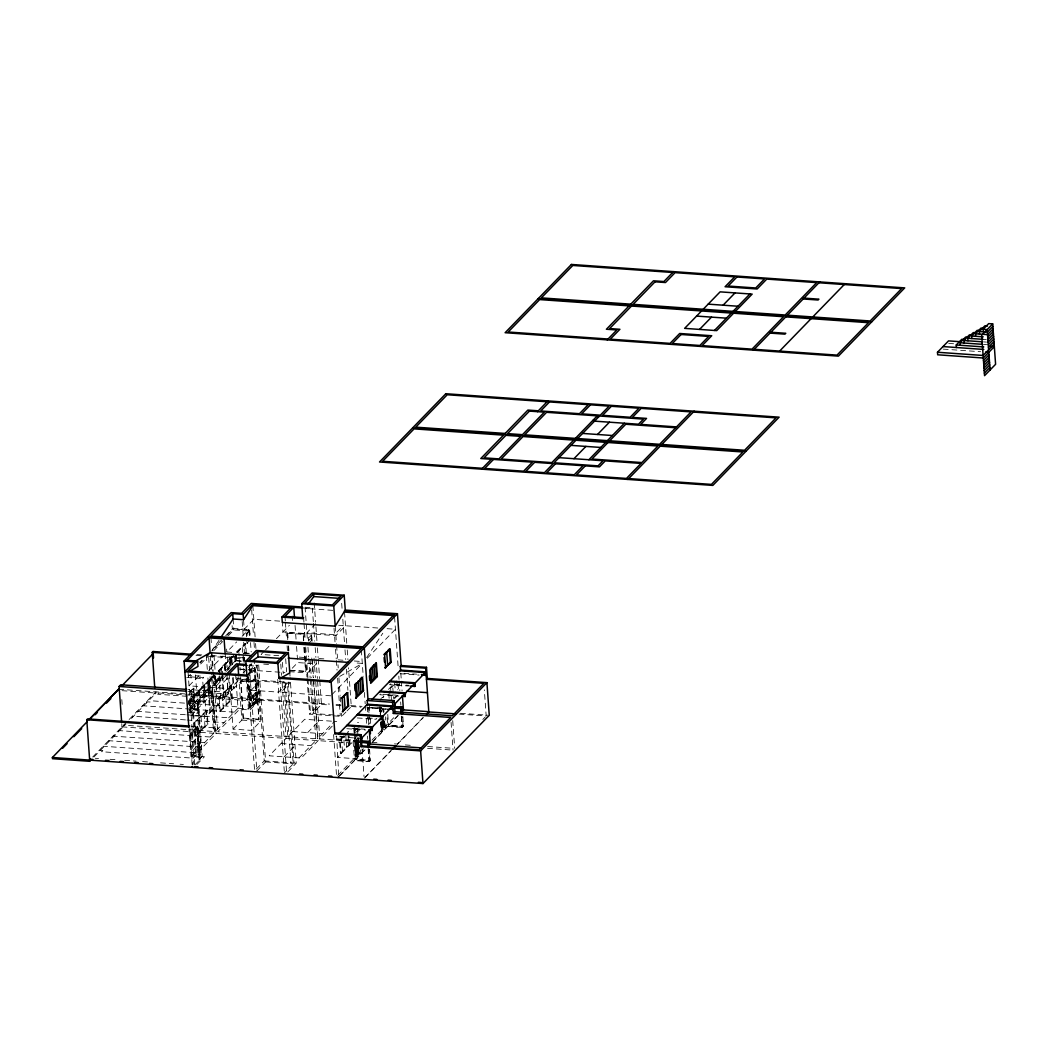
<?xml version="1.0" encoding="UTF-8"?>
<svg xmlns="http://www.w3.org/2000/svg" width="1048" height="1048" viewBox="0 0 1048 1048"><rect width="100%" height="100%" fill="white"/><g stroke="black" fill="none" stroke-linecap="round" stroke-linejoin="round"><path stroke-width="0.75" stroke-dasharray="5 3.75" d="M218.98 640.328L211.906 650.991L221.757 640.865M366.643 657.62L382.795 633.228M226.237 675.541L216.202 685.955L214.827 675.213M232.551 677.781L233.324 688.693L229.709 692.427L214.801 691.379L228.726 676.942M92.696 757.01L126.978 721.705M129.14 719.491L155.956 691.876L156.047 693.069L128.144 721.784M93.875 757.062L125.957 724.037M158.851 692.99L157.645 694.248L245.586 700.431L246.804 699.173M199.67 662.559L201.884 660.279M212.39 649.459L221.259 640.341M225.687 635.782L232.342 628.931L232.106 625.669M200.26 662.821L202.447 660.567M227.219 635.232L233.783 628.473L248.69 629.521L248.795 631.001L233.887 629.953L228.281 635.743M188.339 676.694L188.221 675.213L203.286 676.261L203.391 677.755L188.339 676.694L190.579 674.375M200.692 663.974L208.552 655.878M213.674 650.769L222.661 641.52M198.662 675.947L189.046 685.837L230.193 688.733L238.97 679.68L257.612 680.99L258.437 680.139L264.227 760.9L254.612 770.804L247.76 675.187M208.749 670.641L222.975 655.996M231.713 652.38L226.813 652.039L236.665 641.913M242.127 636.28L248.69 629.521M190.435 691.038L193.932 688.248L194.627 697.903L191.863 700.745L191.116 700.693L190.435 691.038L193.932 688.248M246.516 636.765L246.28 633.555L249.044 630.7L249.791 630.752L247.027 633.608L247.236 636.464L250 633.621M212.875 676.274L207.556 681.75L209.797 712.928L206.181 716.649L191.116 715.587L190.854 711.88L199.054 712.457L198.059 701.518L198.635 712.876L197.889 712.823L197.941 710.072L190.107 709.522L190.068 712.273L189.347 700.902L204.229 701.911L202.565 678.606L203.391 677.755M248.795 631.001L249.634 630.149L232.342 628.931M191.378 693.986L194.142 691.143M191.588 696.881L194.352 694.038M188.758 704.269L188.522 701.086L209.155 679.851L210.281 691.313M231.739 656.69L219.359 669.423L219.7 674.205M218.181 670.812L222.111 667.576L222.608 674.493M236.403 652.053L245.651 643.354L246.385 653.507M189.347 700.902L209.757 679.89M189.085 704.741L188.85 701.544L193.461 696.815L193.919 703.195L189.308 707.937M194.011 696.239L198.923 691.523L194.312 696.265L194.771 702.645L194.312 696.265M199.172 690.933L204.072 686.204L199.474 690.946L199.932 697.339L204.53 692.597L199.631 697.313L199.474 690.946M209.692 687.278L204.792 692.008L204.334 685.615L209.233 680.899M218.207 671.283L235.211 653.769M193.919 703.195L189.609 707.95L189.151 701.57L193.762 696.828M205.081 692.021L204.622 685.641L213.622 676.327M218.927 670.864L224.6 665.166L225.058 671.545M225.15 664.602L229.761 659.86L229.918 666.214L225.307 670.956L224.848 664.576L225.608 670.982L229.918 666.214M230.311 659.284L230.468 665.65L235.368 660.921L230.77 665.663L230.311 659.284L233.075 656.441M237.149 652.105L245.651 643.354M189.439 701.767L197.312 702.265M208.342 682.248L215.246 675.135M218.691 671.585L222.15 668.021M231.87 658.013L233.599 656.245M237.044 652.681L245.677 643.799M190.081 701.754L197.365 702.212L197.718 708.71M191.116 700.693L194.627 697.903M247.721 643.249L246.974 643.197L249.738 640.354M194.469 702.619L199.081 697.876L198.622 691.497M204.792 692.008L209.39 687.265L208.932 680.873M214.997 681.58C227.652 666.607 210.805 692.78 214.539 675.2M194.771 702.645L199.081 697.876M243.162 655.066L243.621 661.445L235.983 660.79L235.748 655.891M190.343 708.474L194.627 704.715L189.885 709.758L197.941 710.072M194.797 707.243L194.574 704.112L199.775 699.409L195.177 704.151L194.797 707.243L194.024 704.675M199.958 701.937L199.736 698.793L204.936 694.104L200.325 698.846L199.958 701.937L199.186 699.37M204.347 694.051L205.12 696.619L204.897 693.488L209.495 688.746M212.888 672.999L213.805 685.785L215.285 685.589L215.102 683.06L220.303 678.357L215.692 683.1L215.6 685.916M219.7 678.318L220.486 680.886L220.263 677.755L223.945 673.956M227.259 670.55L230.023 667.707M243.608 653.834L244.446 652.983L243.66 642.096M205.12 696.619L205.487 693.527L210.098 688.785M220.486 680.886L220.853 677.794L222.7 675.895M197.365 702.212L197.613 708.815M190.002 710.295L208.84 690.907L207.805 676.51M213.805 685.785L223.787 675.528M194.208 707.204L195.36 706.68M199.369 701.885L200.509 701.361M204.517 696.579L205.67 696.055M209.679 691.274L209.155 679.851M219.883 680.846L221.036 680.322M190.854 711.88L211.08 691.064M121.987 726.854L213.661 733.299L210.766 692.911L212.417 691.208L188.299 689.505M211.251 693.593L212.914 691.876M204.229 701.911L205.054 701.06L198.203 700.575L202.212 756.551M191.116 715.587L212.993 693.069L228.058 694.13L226.892 677.977M198.295 727.928L191.666 734.753L190.474 734.661L197.103 727.836L198.295 727.928L200.535 759.106L199.343 759.014L201.386 757.403L198.635 712.876M206.364 710.518L194.208 723.028L207.111 710.57L206.364 710.518L207.321 723.88L195.164 736.39L208.067 723.932L207.111 710.57M218.573 697.955L231.464 685.497L232.42 698.859L220.277 711.369L219.53 711.317L218.573 697.955L231.464 685.497M243.031 673.052L247.407 668.545M248.507 667.419L251.782 664.039M264.384 651.07L261.096 654.45L278.755 655.694M265.471 649.943L270.947 644.31M276.41 638.691L289.392 625.329M222.726 676.117L224.351 698.754L223.604 698.702L228.058 694.13M240.568 681.279L256.773 681.803L258.908 719.793L243.254 718.692L240.568 681.279L256.773 681.803M248.952 672.62L251.586 669.908L251.14 663.672M287.715 639.725L287.637 632.822L303.291 633.922L303.763 640.433M192.151 764.686L189.95 733.928L197.456 726.199L200.22 758.595M209.797 712.928L224.351 698.754M233.324 688.693L243.568 678.973M247.433 674.912L254.808 667.655L257.127 700.025L258.07 699.055M197.902 726.225L189.95 733.928M247.734 674.938L254.808 667.655M229.132 673.877L233.088 729.107L251.717 730.417L260.507 721.378L256.537 666.148L257.376 665.297L249.345 664.733M313.326 621.647L312.396 608.652L313.221 607.801L303.435 607.12M248.625 674.964L254.153 669.279L255.201 669.358L248.573 676.17M219.53 711.317L231.673 698.806L230.717 685.444M192.229 742.547L197.469 737.137M250.511 682.549L255.751 677.152M249.162 689.623L250.42 689.466L250.983 700.523L249.935 700.457L249.162 689.623L250.42 689.466M303.37 640.826L303.291 633.922M304.68 632.547L303.841 633.398L304.313 639.856M197.417 743.333L198.884 743.124L199.408 754.691L198.216 754.612L197.417 743.333L198.884 743.124M192.78 750.342L198.033 744.932M251.062 690.344L259.839 681.148L287.414 683.086L293.204 763.861L284.427 772.9M315.697 623.665L306.907 632.704L334.482 634.643L343.272 625.604L338.399 625.25M252.437 695.4L255.948 692.61L253.184 695.453L253.878 705.108L253.131 705.055L252.437 695.4L253.184 695.453M308.518 641.127L308.295 637.904L311.649 635.101L312.343 644.756M211.788 676.17L216.045 733.469L194.168 755.988L204.452 756.708L195.911 765.499M359.045 741.748L217.696 731.753L239.573 709.234L250.013 709.968L259.629 700.077L257.074 664.537M311.819 637.525L309.055 640.367L308.885 637.944L311.649 635.101M193.343 758.136L198.596 752.726M251.625 698.138L256.878 692.728M249.935 700.457L251.206 700.3M198.216 754.612L197.692 743.045M253.354 697.863L256.118 695.02M253.537 700.274L256.288 697.431M309.239 642.778L312.003 639.935M256.341 699.868L249.712 706.68L250.76 706.758L257.389 699.933L155.13 692.728L155.209 693.92M247.289 675.397L249.621 707.754L256.826 699.999L254.507 667.641M235.564 673.916L238.014 708.212L248.455 708.946L249.621 707.754M194.954 764.844L200.535 759.106M247.524 676.104L249.752 707.282L250.799 707.348L257.428 700.523L254.454 661.144M253.878 705.108L256.642 702.265L254.153 669.279M233.088 729.107L241.865 720.068L238.761 676.72M243.254 718.692L241.119 680.702M292.235 668.231L297.724 662.572L316.352 663.882L307.575 672.921L288.934 671.611M287.414 683.086L278.637 692.139L251.062 690.2M289.929 670.628L305.977 671.336L304.221 646.944M345.958 712.011L341.687 716.413L309.632 714.16L319.247 704.269L317.505 680.034M258.686 664.956L265.629 761.922L256.852 770.961L249.123 663.096M337.613 678.253L340.273 715.404L312.697 713.465L321.487 704.426L319.745 680.191M331.928 694.641L362.294 663.384L354.237 662.821M367.324 658.21L395.437 629.259L385.782 628.59M284.1 756.839L296.034 744.552M307.64 732.604L319.575 720.33M299.007 757.887L315.92 740.478L311.518 679.104M287.728 771.957L296.27 763.154L290.139 677.65M332.203 726.172L319.81 738.932L315.527 679.17M347.019 710.911L351.303 706.522L348.512 667.746M338.701 774.839L336.618 735.958L335.963 736.639L359.713 738.303M380.424 694.051L379.756 694.732L398.764 696.069M388.481 689.388L392.62 685.13L393.589 698.492L395.659 696.357L395.332 691.903M344.36 735.958L340.22 740.216L341.176 753.577L340.43 753.525L339.473 740.163L343.613 735.906L344.582 749.268M345.395 734.884L348.512 731.687L347.766 731.635M394.703 684.134L389.529 689.466L390.17 698.374M380.909 698.466L383.882 696.553L380.018 700.523M356.241 728.321L354.25 730.364L357.381 727.299M354.643 733.718L354.303 731.15L357.434 728.085L357.617 730.639L355.482 732.683M380.123 711.867L383.096 708.802L380.267 711.88L379.913 709.051L382.9 705.972M380.267 711.88L380.07 709.051L382.061 707.007M357.958 735.29L354.827 738.342L355.154 740.923L358.141 737.844L355.01 740.91M340.43 753.525L348.722 744.997L348.08 736.089M380.385 715.574L380.188 712.758L383.319 709.692L380.332 712.771L380.529 715.587M358.547 740.622L354.08 740.307L337.443 757.416L362.791 759.197M394.624 698.558L397.729 695.361M369.551 749.268L370.363 760.652L355.403 759.656L354.08 740.307M355.338 743.399L358.311 740.32M355.39 744.237L358.377 741.172M355.455 745.089L358.442 742.01M355.521 745.927L358.495 742.862M355.573 746.765L358.56 743.7M355.639 747.617L358.613 744.539M355.691 748.455L358.678 745.39M381.027 722.386L384 719.321M355.757 749.307L358.744 746.228M381.079 723.238L384.066 720.159M355.822 750.145L358.796 747.08M381.144 724.076L384.131 721.011M355.875 750.997L358.861 747.918M381.21 724.928L384.184 721.849L384.551 726.919L381.564 729.984L380.961 721.548M355.94 751.835L358.927 748.77M381.262 725.766L384.249 722.701M355.993 752.687L358.979 749.608M381.328 726.618L384.302 723.539M356.058 753.525L359.045 750.46M381.38 727.456L384.367 724.391M356.124 754.377L359.097 751.298M381.446 728.295L384.433 725.229M356.176 755.215L359.163 752.15M381.511 729.146L384.485 726.067M337.718 775.402L363.591 748.783M371.988 740.124L395.607 715.81M355.246 734.399L356.923 757.77L355.888 757.704L359.752 753.722L359.084 744.368M381.577 722.347L382.258 731.7L381.21 731.635L385.075 727.653L384.629 721.417M338.805 776.424L354.551 760.219L369.354 761.372L370.35 760.35L355.39 759.368L365.018 749.451M372.983 741.237L387.708 726.094L402.498 727.26L403.546 726.172L388.533 725.242L398.122 715.378M339.958 775.559L354.578 760.507L353.084 741.329M355.403 759.656L364.992 749.792M371.974 742.6L387.721 726.395L386.922 715.273M402.864 716.675L403.572 726.474L388.546 725.544L398.135 715.666M370.363 760.652L369.368 761.673L354.578 760.507M369.865 760.678L369.119 749.503M403.126 726.447L402.432 716.871M387.721 726.395L402.524 727.548L403.572 726.474M364.154 778.205L391.14 750.42M423.169 717.461L397.297 744.08L390.969 743.635M365.294 777.341L391.166 750.722M397.323 744.381L423.182 717.749M482.827 719.478L485.08 717.16M339.709 676.432L362.294 663.384M983.076 339.342L986.299 339.578M983.443 341.884L986.535 342.106M983.443 344.399L986.653 344.622M948.715 343.416L953.601 343.757M943.2 349.102L980.666 351.735M304.627 608.115L312.396 608.652M332.74 610.342L305.164 608.403L307.483 640.773M279.672 621.123L253.839 619.316L244.223 629.206L243.542 619.722M377.725 628.014L345.512 625.761L335.897 635.651L282.973 631.931L282.292 622.447M287.257 633.228L302.898 634.328M246.28 633.555L247.027 633.608M244.446 652.983L249.922 653.363M243.136 653.192L249.673 653.651M299.23 657.135L305.505 657.568M318.854 658.511L325.299 658.956M338.176 659.873L343.01 660.214M354.289 661L362.346 661.563M196.828 654.568L203.312 655.026M211.408 655.603L245.442 657.987M196.002 655.419L200.862 655.773M208.958 656.336L244.616 658.838M236.101 660.672L243.843 661.223L243.621 658.026M403.978 673.288L416.646 674.178M263.716 664.118L268.576 664.471M400.139 673.746L419.148 675.082M248.782 665.598L256.537 666.148M290.322 670.235L305.977 671.336M249.437 668.847L252.411 669.056L252.083 664.38M239.547 669.056L251.586 669.908M240.097 669.41L284.991 672.567M219.988 669.908L220.041 674.676M399.707 684.658L390.197 683.99L389.542 684.672L408.55 686.008M406.034 685.104L409.205 685.327M186.754 677.493L202.565 678.606M207.556 681.75L208.303 681.803L210.543 712.981M383.594 694.274L396.262 695.165M330.801 695.807L280.877 692.296L290.479 682.392L237.569 678.672L227.953 688.575L226.971 674.912M188.247 691.326L210.766 692.911M118.699 689.256L329.557 704.086M336.054 704.531L340.928 704.885M350.674 705.566L362.058 706.365M376.677 707.387L383.175 707.845M460.413 713.282L487.661 715.195M370.835 707.413L381.917 708.199M259.629 700.077L319.247 704.269M321.487 704.426L329.596 704.99M336.081 705.448L340.954 705.789M351.303 706.522L360.957 707.204M367.403 707.649L386.738 709.011M459.103 714.094L486.193 715.994L484.32 689.872M122.013 690.671L156.047 693.069M386.005 709.208L366.996 707.872L367.665 707.19L368.005 711.998M256.393 700.457L257.428 700.523M231.673 698.806L232.42 698.859M256.642 702.265L255.895 702.212L255.201 692.558M383.371 712.509L383.162 709.692M188.522 701.086L197.836 701.741M367.389 717.919L376.887 718.587M357.224 717.932L376.232 719.269M197.823 708.592L190.54 708.147L190.147 701.702M189.78 708.265L197.771 708.645M234.176 712.168L142.502 705.723L142.594 706.915M357.512 722.544L358.56 722.622M331.496 721.168L304.667 719.282L287.755 736.679L283.825 681.763M336.709 721.535L334.482 721.378L317.57 738.775L313.287 679.012M187.788 712.575L198.229 713.308M385.075 727.653L386.123 727.718L385.337 716.806M243.804 718.116L259.459 719.216M185.313 714.723L137.065 711.33L137.144 712.509M186.924 714.828L228.739 717.775M241.865 720.068L260.507 721.378M352.194 728.334L364.861 729.225M346.783 728.688L365.778 730.024M357.617 730.639L357.289 728.072M357.538 731.53L357.879 734.242M185.444 719.897L132.362 716.164L132.454 717.343M187.055 720.002L224.036 722.609M207.321 723.88L208.067 723.932M292.733 731.556L322.548 733.652M339.788 736.181L349.298 736.849M191.312 726.225L218.652 728.15M336.84 738.919L362.176 740.7M354.054 740.805L358.927 741.093M336.172 739.6L358.351 741.159M371.961 742.298L378.289 742.744M339.473 740.163L340.22 740.216M405.288 744.945L411.668 745.39M427.61 746.517L453.116 748.298M359.647 742.115L353.111 741.774L359.543 742.22M216.045 733.469L358.416 743.464M427.545 748.324L451.452 750.014M348.722 744.997L349.469 745.049L348.617 733.181M210.072 736.993L118.398 730.548L118.476 731.74M281.126 743.504L310.942 745.6M204.648 742.56L112.974 736.115L113.066 737.307M359.752 753.722L360.8 753.8L360.46 749.124M200.233 747.119L108.56 740.674L108.638 741.853M194.823 752.687L103.149 746.241L103.228 747.434M198.504 754.324L199.696 754.416M264.227 760.9L296.27 763.154M201.386 757.403L190.946 756.669L188.968 728.91M265.629 761.922L293.204 763.861M95.289 758.267L98.551 758.49M109.975 759.302L116.498 759.761M124.647 760.337L136.07 761.136M142.594 761.595L147.493 761.935M160.541 762.852L173.601 763.769M180.125 764.228L183.387 764.464M452.723 720.657L454.714 748.416M451.059 722.36L453.05 750.119M400.808 673.065L401.266 679.549M401.384 681.174L402.078 690.881M394.572 617.128L398.227 668.034M398.803 676.104L399.026 679.34M399.144 680.951L399.838 690.645M400.65 701.95L400.886 705.186M401.698 716.177L402.524 727.548M401.384 716.282L402.078 727.522L401.279 716.4M398.03 683.899L398.45 689.846M396.773 680.859L397.402 689.767M394.703 682.995L395.227 690.422M390.55 687.265L390.983 693.2M391.087 694.68L391.507 700.627M388.808 693.841L389.122 698.295M387.76 714.422L388.546 725.544M383.738 708.946L383.961 712.064M380.463 706.758L381.027 714.553M379.428 706.693L379.979 714.487M380.542 722.282L381.21 731.635M369.315 705.487L369.774 711.893M370.232 718.286L370.691 724.692M368.595 707.767L368.935 712.64M369.053 714.251L369.761 723.985M368.464 718.391L368.922 724.797M367.193 706.902L367.665 713.374M367.769 714.985L368.464 724.679M368.438 748.704L369.368 761.673M361.337 650.022L363.224 676.314M364.376 692.466L365.189 703.771M365.307 705.383L365.765 711.841M366.237 718.299L366.695 724.771M367.507 736.076L367.743 739.299M368.123 748.861L368.922 761.647M362.045 748.809L364.036 776.62M358.783 725.74L359.228 731.976M357.958 728.779L358.193 731.897M358.639 738.133L358.966 742.809M354.696 726.605L355.141 732.84M354.08 727.993L354.394 730.377M353.766 728.085L354.093 732.762M354.211 734.32L355.888 757.704M344.53 612.097L346.783 643.524M347.242 649.983L347.936 659.677M341.674 603.281L342.133 609.661M342.814 619.224L344.543 643.367M345.002 649.826L345.709 659.519M346.403 669.214L347.897 690.213M345.696 733.77L346.652 747.132M335.216 626.167L336.474 643.721M336.591 645.345L337.522 658.262M337.98 664.72L338.216 667.956M338.91 677.65L340.181 695.414M340.299 697.025L340.639 701.872M341.452 713.177L341.687 716.413M334.024 628.158L335.072 642.712M335.53 649.184L336.225 658.865M336.343 660.489L337.037 670.17M341.543 738.041L342.5 751.403M333.591 734.569L336.487 774.944M314.204 602.941L315.579 622.067M315.933 626.887L316.968 641.428M317.426 647.887L318.12 657.581M318.238 659.192L319.627 678.58M313.444 623.272L314.728 641.14M315.186 647.638L315.893 657.384M315.998 659.009L317.4 678.423M314.02 658.17L315.409 677.558M311.06 635.062L311.636 643.105M312.356 659.873L313.64 677.65M313.745 679.261L318.147 740.635L301.248 758.045L269.192 755.791L286.104 738.381L282.043 681.855M311.78 658.013L313.169 677.401M310.129 659.716L311.4 677.493M307.955 647.245L308.649 656.926M308.767 658.55L310.156 677.925M310.274 679.549L312.697 713.465M303.606 617.704L303.933 622.158M304.038 623.639L305.256 640.616M305.715 647.088L307.916 677.768M308.033 679.392L310.47 713.308M304.889 647.939L306.972 677.008M307.09 678.619L309.632 714.16M303.841 647.337L304.772 660.345M304.889 661.969L305.584 671.729M295.051 625.42L296.099 639.961M296.558 646.419L297.488 659.349M292.156 615.962L292.484 620.521M287.637 632.822L288.108 639.332M288.567 645.843L288.921 650.716M288.187 646.236L288.541 651.109M289.798 672.908L290.034 676.065M284.977 616.394L285.292 620.848M285.41 622.329L286.615 639.306M287.087 645.778L287.427 650.625M288.252 682.235L294.043 762.996M285.672 658.799L286.602 671.755M285.187 682.929L290.977 763.704M282.436 662.375L283.248 673.681M280.772 664.078L281.584 675.397M279.895 678.632L286.549 771.433M277.72 679.379L284.309 771.276M252.856 605.652L255.109 637.079M255.568 643.538L255.922 648.385M251.677 609.936L253.537 635.926M254.009 642.424L254.468 648.922M256.223 682.379L258.908 719.793M249.634 630.149L250.197 636.49M250.524 642.581L251.193 651.908M249.044 630.7L249.503 637.145M246.634 638.376L246.974 643.197M250.197 689.689L250.983 700.523M248.677 677.781L250.799 707.348M248.52 676.812L250.839 709.116M244.904 643.302L245.691 654.214M247.001 675.37L249.319 707.741M242.18 621.503L243.215 635.887M246.254 678.266L248.455 708.946M244.315 657.332L244.76 663.698M244.092 657.554L244.315 660.738M242.232 647.35L242.809 655.445M242.926 657.057L243.621 666.764M243.739 668.388L244.315 676.471M238.774 650.913L239.822 665.467M239.94 667.078L240.162 670.314M240.634 676.785L240.975 681.645M236.062 654.502L236.521 660.895L236.01 654.568M233.101 618.988L233.887 629.953M235.643 656.009L235.983 660.79M235.446 656.087L236.01 664.904M236.953 677.113L237.529 685.195M235.027 656.14L235.525 663.043M234.726 656.127L235.079 660.908M232.342 664.484L231.844 657.568L231.097 657.515L231.647 665.31M233.259 677.427L234.071 688.746M229.682 658.812L230.246 666.764M226.604 649.066L226.813 652.039M227.167 656.886L228.084 669.803M228.674 677.886L229.709 692.427M228.425 688.615L229.381 701.977M225.163 653.742L226.434 671.519M224.521 664.118L225.32 675.253M225.386 691.745L226.342 705.108M221.377 667.524L221.822 673.759M221.927 675.318L223.604 698.702M222.346 694.876L223.316 708.238M219.818 675.79L220.159 680.558M219.045 676.432L220.905 702.317M219.307 698.007L220.277 711.369M214.015 655.563L215.05 669.96M215.508 676.366L216.464 689.663M215.364 676.759L217.447 705.867M214.211 674.742L214.997 685.877M210.949 637.629L211.486 645.057M212.01 652.472L213.294 670.301M213.412 671.925L217.696 731.753M211.408 652.21L212.783 671.401M210.321 655.747L211.67 674.598M211.788 678.685L213.988 709.417M212.417 691.208L215.312 731.583L123.638 725.15L123.73 726.33M211.591 692.06L214.486 732.447M208.67 657.476L209.587 670.275M210.045 676.667L211.342 694.772M206.312 655.721L207.347 670.117M204.006 685.156L204.792 696.291M205.054 701.06L206.181 716.649M203.784 686.191L204.229 692.571M204.072 713.701L205.028 727.063M201.033 716.832L201.989 730.194M198.845 690.475L199.644 701.61M195.465 674.86L197.378 701.426M197.718 710.308L197.889 712.823M197.993 719.95L198.95 733.312M197.456 726.199L199.775 758.569M198.609 743.412L199.408 754.691M197.103 727.836L199.343 759.014M196.919 729.343L199.146 760.52M193.199 688.195L194.483 706.915M194.954 723.081L195.911 736.443M193.539 713.269L196.434 753.656M191.181 691.091L191.863 700.745M192.701 714.12L195.596 754.508M188.064 672.174L194.718 764.988M191.666 734.753L193.788 764.372M189.819 727.679L192.491 764.83M146.432 702.959L146.34 701.767L150.074 702.029L151.292 700.785L239.232 706.968L189.74 757.914L101.643 751.73L102.861 750.473L99.272 750.224L99.364 751.416M121.804 699.592L122.157 704.374M121.751 723.657L122.066 728.046M358.259 739.482L355.272 742.547L356.241 756.053L359.228 752.988L358.259 739.482"/><path stroke-width="1.5" d="M220.748 637.656L233.101 618.988L232.722 613.63L243.162 614.364L252.764 604.46L291.527 607.185L291.606 608.377L252.856 605.652L243.542 619.722L233.101 618.988M335.216 626.167L345.277 610.054L344.202 595.212L312.16 592.958L301.719 603.7L302.78 618.556L281.912 617.089L282.292 622.447L335.216 626.167L333.762 605.954L344.202 595.212M308.033 604.46L313.758 596.561L313.562 593.967L341.137 595.906L332.36 604.945L304.785 603.006L313.562 593.967M87.233 721.64L52.4 757.494L52.479 758.687L89.748 761.307L86.774 719.74L87.6 718.889L189.701 726.067M121.633 722.059L119.092 686.466L120.743 684.763L186.688 689.401M154.79 687.933L152.235 652.354L153.06 651.502L191.967 654.227M88.87 719.766L119.236 688.51M122.013 685.654L152.379 654.397M89.473 719.334L118.699 689.256L118.778 690.449M62.592 748.272L67.098 743.648M73.832 736.718L81.705 728.622M95.185 714.736L97.425 712.417M106.424 703.169L110.918 698.544M188.85 727.273L184.094 661.052L231.163 612.608L241.603 613.342L251.219 603.438L301.798 607.002M89.67 760.114L90.495 759.263L92.879 759.433M186.334 661.209L209.037 637.839L361.233 648.542L329.74 680.951L329.832 682.143M232.722 613.63L210.844 636.149L362.896 646.839L394.376 614.416L344.438 610.905M89.748 761.307L90.495 759.263M251.284 655.576L210.098 652.694L194.601 661.642L184.92 671.689L246.935 676.052L247.76 675.187L187.985 670.995L197.6 661.091L187.16 660.358M206.823 656.061L210.098 652.694L209.037 637.839M281.912 617.089L291.527 607.185M229.132 673.877L237.909 664.838L247.223 665.493M303.082 607.997L293.767 607.342L284.977 616.394L303.606 617.704L302.78 618.556M246.935 676.052L245.861 661.196L256.302 650.454L288.357 652.707L289.798 672.908L279.895 678.632L279.803 677.44L329.74 680.951M257.716 651.463L248.926 660.502L276.502 662.441L285.292 653.402L257.716 651.463L258.096 656.86L251.677 661.314M345.277 610.054L397.441 613.722L331.155 681.96L278.978 678.292L277.917 663.45L288.357 652.707M191.771 767.293L192.596 766.442M481.635 469.163L491.25 459.26L480.809 458.526L527.878 410.082L538.318 410.816M537.493 411.668L547.934 400.912M607.224 339.866L616.84 329.976L606.412 329.242L653.48 280.798L663.908 281.532L673.523 271.629M278.978 678.292L279.803 677.44M573.728 440.094L551.851 462.613L501.167 459.05L523.044 436.531L657.947 446.016L641.874 462.561L591.937 459.05L608.01 442.505M575.378 438.392L597.255 415.86L546.584 412.309L524.707 434.828L659.611 444.3L691.091 411.89L641.153 408.379L632.376 417.418L646.537 418.414L640.734 424.388L676.51 426.903M575.968 440.252L554.091 462.771L598.054 465.862L603.032 460.74L559.056 457.649M577.618 438.549L599.495 416.017L643.472 419.108L638.494 424.23L594.53 421.139M701.557 310.968L684.645 328.365L716.701 330.618L733.6 313.221M703.208 309.252L720.12 291.855L752.163 294.108L735.264 311.505M573.963 458.697L585.898 446.409M597.504 434.475L609.425 422.187M699.553 329.413L711.487 317.125M723.094 305.191L735.028 292.903M346.901 692.676L341.373 698.361L347.648 692.728L346.901 692.676L347.857 706.038L342.329 711.723L348.604 706.09L347.648 692.728M376.363 663.161L369.734 669.973L370.704 683.335L377.332 676.523L376.363 663.161L372.315 666.515L373.271 679.877M387.59 650.782L389.437 648.882L390.393 662.244L384.865 667.93L391.14 662.297L390.184 648.935L384.655 654.62L385.612 667.982M356.333 698.125L355.377 684.763L362.556 677.375L363.512 690.737L355.586 698.073L362.765 690.684L361.809 677.322L360.014 679.17L360.971 692.532M375.629 663.109L376.586 676.471L371.608 681.58L370.651 668.218M588.871 459.745L605.77 442.348M607.434 440.632L624.333 423.235M714.461 330.461L731.373 313.064M733.024 311.348L749.936 293.951M609.674 440.789L625.748 424.244L675.685 427.754M361.036 734.7L360.211 735.565L334.862 733.783L335.688 732.919L361.036 734.7L361.835 745.835L361.01 746.7L420.628 750.879L486.927 682.641L427.296 678.449L426.471 679.3L483.862 683.335L452.369 715.758L394.978 711.723L393.328 713.426L450.706 717.461L419.226 749.87L361.835 745.835M338.832 733.679L367.455 704.217L367.18 700.509L368.844 698.806L394.179 700.588L394.978 711.723M371.935 699.592L400.598 670.104L400.323 666.384L401.161 665.532L397.441 613.722M393.328 713.426L392.528 702.291L394.179 700.588M426.562 714.278L428.815 711.972L425.671 668.166L426.497 667.314L401.161 665.532M361.298 738.421L392.79 705.998L367.455 704.217M394.441 704.295L425.933 671.886L400.598 670.104M361.508 741.381L361.966 737.74M368.948 730.246L372.119 730.469L372.564 726.814L347.229 725.033M379.389 719.491L382.559 719.714L383.005 716.072L357.669 714.291M387.59 709.326L393 708.972M394.664 707.269L395.109 703.614M401.934 696.291L405.104 696.514L405.55 692.872L380.214 691.091M410.122 686.113L414.877 686.453L415.322 682.798L389.987 681.017M422.318 675.305L426.143 674.846L421.401 674.519M361.259 742.22L367.691 742.678L361.154 742.338M368.516 741.827L368.844 746.464M394.297 708.212L400.834 708.553L401.056 713.308M368.333 747.132L367.992 742.377L368.988 741.355L361.534 740.831M401.476 713.007L401.135 708.251L402.183 707.177L394.729 706.653M368.189 746.189L370.298 744.015L395.646 745.796L393.419 748.403M338.006 777.577L338.832 776.725M627.87 479.434L694.156 411.196M753.46 350.15L819.746 281.912M392.266 749.268L395.646 745.796M426.536 713.989L428.789 711.671L403.441 709.889M779.633 351.08L811.113 318.658M812.776 316.954L844.269 284.545M52.4 757.494L422.973 783.55L489.259 715.299L486.927 682.641M991.081 346.39L994.329 346.613L983.286 357.997L937.672 354.787L937.488 352.259L948.545 340.888L960.466 341.727M956.431 347.517L956.248 344.989L961.776 339.303L964.461 339.5M960.269 345.277L960.099 342.748L965.614 337.063L968.3 337.26M964.121 343.037L963.937 340.508L969.466 334.823L972.151 335.019M967.959 340.796L967.776 338.268L973.304 332.583L975.989 332.779M971.81 338.556L971.627 336.028L977.155 330.343L979.828 330.539M975.649 336.316L975.465 333.788L980.994 328.103L983.679 328.286M979.487 334.076L979.317 331.548L984.832 325.863L987.517 326.046M983.338 331.836L983.155 329.308L988.683 323.622L992.705 323.911L995.6 364.285L984.557 375.656L981.662 335.281L992.705 323.911M987.36 332.111L992.888 326.426M993.072 328.954L987.544 334.639L975.465 333.788M987.727 337.168L993.242 331.469M987.91 339.683L993.425 333.998M988.081 342.211L993.609 336.526M988.264 344.74L993.792 339.041M988.447 347.255L993.976 341.569M994.159 344.098L983.103 355.469L937.488 352.259M983.469 360.512L988.985 354.827M983.653 363.04L989.168 357.355M983.823 365.569L989.351 359.883M984.006 368.084L989.535 362.398M984.19 370.612L989.718 364.927M984.373 373.14L989.888 367.455M189.492 671.362L197.98 666.449L197.6 661.091M672.698 272.48L572.824 265.458L541.331 297.881L630.765 304.169M818.92 282.764L901.647 288.58L870.168 320.989L787.428 315.173M804.013 298.117L818.907 299.165L818.082 300.016L803.174 298.968M708.186 304.143L738.002 306.239M983.155 329.308L987.177 329.596L988.631 349.783M538.266 298.575L871.569 321.998M629.114 305.872L539.668 299.584L508.188 332.006L608.063 339.015M785.777 316.876L868.504 322.692L837.011 355.115L754.285 349.298M979.317 331.548L986.024 332.019M696.579 316.077L726.395 318.173M971.627 336.028L983.194 336.84M967.776 338.268L983.076 339.342M963.937 340.508L981.897 341.779M960.099 342.748L981.832 344.281M956.248 344.989L983.758 346.927M770.856 332.242L785.764 333.29L784.939 334.142L770.031 333.094M943.017 346.574L983.797 349.442M985.552 352.076L988.814 352.311L990.072 369.97M547.095 401.764L447.234 394.755L415.742 427.165L505.175 433.453M693.331 412.047L776.057 417.864L744.565 450.273L661.838 444.457M596.705 416.436L598.945 416.593M592.841 420.418L595.081 420.576M582.596 433.427L612.399 435.523M412.676 427.859L745.98 451.282M503.525 435.156L414.078 428.868L382.599 461.29L482.46 468.299M660.188 446.173L742.914 451.976L711.422 484.399L628.695 478.582M570.99 445.361L600.805 447.457M313.758 596.561L339.709 598.382M301.719 603.7L333.762 605.954M344.53 612.097L394.467 615.608L394.376 614.416M207.635 636.83L364.298 647.847L368.005 699.658M384.655 654.62L383.909 654.568L386.673 651.725L387.629 665.087M390.393 662.244L391.14 662.297M288.161 658.17L347.805 662.362M400.323 666.384L425.671 668.166M258.096 656.86L280.812 658.458M152.235 652.354L191.129 655.079M399.93 670.785L425.278 672.567L425.488 675.528M245.861 661.196L277.917 663.45M246.136 664.511L236.507 663.829L226.892 673.72L226.971 674.912M184.094 661.052L194.535 661.786M376.586 676.471L377.332 676.523M389.319 681.698L414.667 683.479L414.877 686.453M355.377 684.763L354.63 684.711L356.425 682.864L357.381 696.226M406.834 691.221L427.427 692.663M362.765 690.684L363.512 690.737M379.546 691.772L404.882 693.553L405.104 696.514M367.18 700.509L392.528 702.291M119.092 686.466L186.636 691.221M366.787 704.898L392.122 706.68L392.345 709.653M396.956 707.243L401.764 707.583L398.45 707.479M395.175 707.832L401.135 708.251M347.857 706.038L348.604 706.09M428.815 711.972L455.906 713.871M357.001 714.972L382.35 716.753L382.559 719.714M346.561 725.714L371.909 727.495L372.119 730.469M86.774 719.74L188.876 726.919M360.538 741.853L367.992 742.377M395.659 746.084L421.165 747.879M105.494 760.324L108.756 760.547M120.179 761.359L123.441 761.582M134.851 762.381L138.113 762.616M149.537 763.416L152.798 763.651M194.836 766.599L198.072 766.822M209.377 767.621L212.613 767.843M240.071 769.782L243.306 770.005M299.545 773.961L302.767 774.184M314.046 774.983L317.269 775.206M328.548 775.992L331.771 776.227M373.743 779.175L376.926 779.398M388.088 780.184L391.271 780.406M418.375 782.306L421.558 782.542M426.497 667.314L427.296 678.449M420.628 750.879L422.973 783.55M402.419 695.636L403.467 710.19M402.183 707.177L402.642 713.505M401.882 709.129L402.104 713.885M400.834 708.553L401.161 713.19M384.118 657.541L384.446 661.995M373.966 664.812L374.922 678.174M369.42 675.868L369.734 680.322M370.219 730.482L370.455 733.718M369.263 729.605L370.324 744.303M368.988 741.355L369.328 746.097M367.691 742.678L367.9 747.434M358.219 681.017L359.176 694.379M360.211 735.565L361.01 746.7M354.735 686.191L355.062 690.645M344.137 695.518L345.093 708.88M342.12 698.413L343.076 711.775M331.155 681.96L334.862 733.783M293.767 607.342L294.501 617.744M252.764 604.46L252.856 605.652M243.162 614.364L243.542 619.722M237.909 664.838L238.656 675.226M224.089 638.9L225.163 653.742M153.06 651.502L153.532 657.961M445.819 393.734L379.533 461.985L712.837 485.407L779.123 417.17L445.819 393.734M571.409 264.45L505.123 332.701L838.426 356.124L904.712 287.886L571.409 264.45M505.909 435.326L484.032 457.845L498.94 458.893L520.804 436.374L505.909 435.326M529.437 411.104L507.56 433.623L522.467 434.671L544.344 412.152L529.437 411.104M631.499 306.042L609.622 328.561L619.905 329.282L610.29 339.172L670.065 343.377L679.68 333.487L711.723 335.74L702.121 345.63L752.045 349.141L783.537 316.719L631.499 306.042M655.026 281.807L633.149 304.339L785.201 315.016L816.693 282.606L766.756 279.096L757.141 288.986L725.085 286.733L734.7 276.842L675.082 272.65L665.467 282.541L655.026 281.807M493.49 459.417L484.7 468.456L523.607 471.194L532.384 462.155L493.49 459.417M549.48 401.934L540.702 410.973L579.452 413.698L588.242 404.659L549.48 401.934M534.624 462.312L525.847 471.351L544.475 472.661L553.252 463.622L534.624 462.312M590.483 404.816L581.692 413.855L600.321 415.165L609.111 406.126L590.483 404.816M555.492 463.779L546.715 472.818L574.291 474.757L583.068 465.718L555.492 463.779M611.351 406.283L602.561 415.322L630.136 417.261L638.926 408.222L611.351 406.283M681.082 334.495L672.305 343.534L699.881 345.473L708.658 336.434L681.082 334.495M736.94 277L728.15 286.038L755.726 287.977L764.516 278.938L736.94 277M585.308 465.875L576.518 474.914L626.455 478.425L641.049 463.413L605.272 460.897L599.469 466.871L585.308 465.875"/></g></svg>
